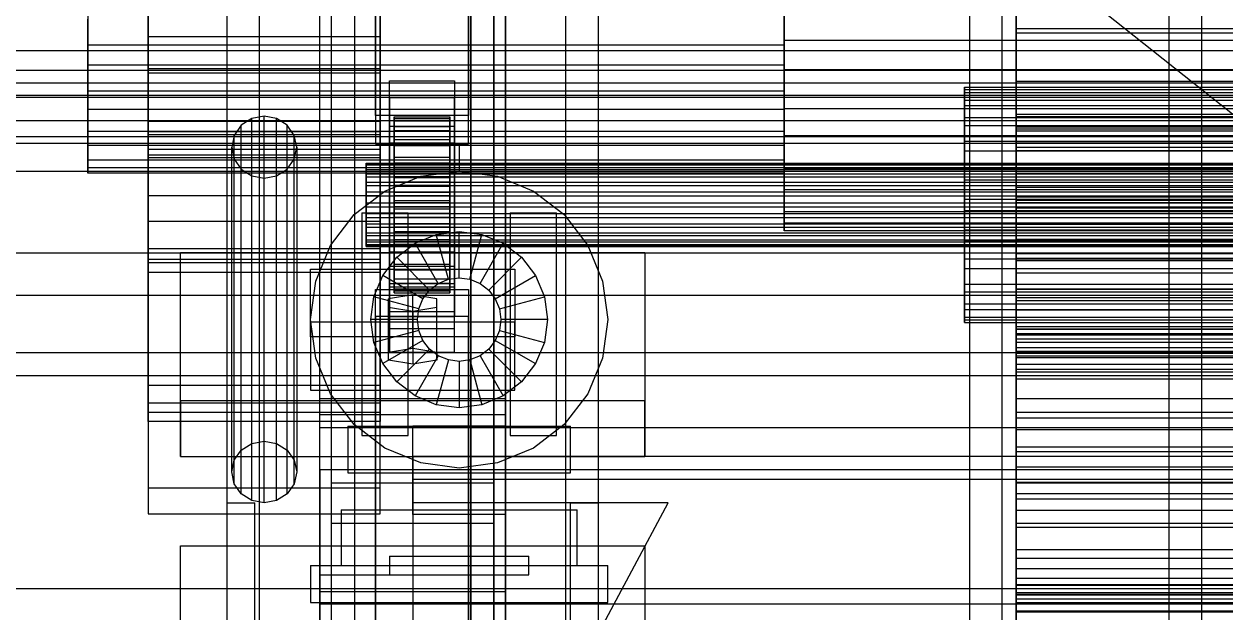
# Model space of a CAD drawing. Header units: millimetres. Extents: x -1970 to 59977, y -65068 to 6837.
# Drawn here: x -513.8 to -255, y -35520 to -35393.3 of the extents above; entities that cross this region are included whole.
import ezdxf

# ---------------------------------------------------------------- set-up
doc = ezdxf.new("R2010")
doc.units = ezdxf.units.MM
for name, color, linetype, lineweight in [('COTAS_O', 1, 'Continuous', 0), ('COTAS_P', 1, 'Continuous', 0), ('frontal_briquetadora', 7, 'Continuous', 0), ('frontal_C01', 7, 'Continuous', 0), ('frontal_C02', 7, 'Continuous', 0), ('frontal_C03', 7, 'Continuous', 0), ('frontal_C04', 7, 'Continuous', 0), ('frontal_C05', 7, 'Continuous', 0), ('frontal_secador', 7, 'Continuous', 0)]:
    doc.layers.add(name, color=color, linetype=linetype, lineweight=lineweight)
doc.dimstyles.new('R19_100', dxfattribs={"dimtxt": 250, "dimasz": 150, "dimexe": 150, "dimexo": 80, "dimgap": 100, "dimtad": 1, "dimtih": 1, "dimtoh": 1, "dimdsep": 46, "dimcen": 0.09, "dimadec": 0, "dimazin": 0, "dimtfac": 1, "dimtdec": 4, "dimtofl": 0, "dimtmove": 0, "dimatfit": 3, "dimfxl": 1, "dimtolj": 1, "dimtzin": 0, "dimarcsym": 0})

# ---------------------------------------------------------------- blocks, each defined once
blk = doc.blocks.new('*D37')
at = {"layer": 'COTAS_P', "color": 0, "lineweight": -2, "transparency": 16777216}
for p, q in [((-1750, -35420), (-1750, -34450)), ((2600, -35420), (2600, -34450)), ((-1600, -34600), (2450, -34600))]:
    blk.add_line(p, q, dxfattribs=at)
at = {"layer": 'COTAS_P', "color": 0, "transparency": 16777216}
for points in [[(-1600, -34575), (-1600, -34625), (-1750, -34600)], [(2450, -34575), (2450, -34625), (2600, -34600)]]:
    blk.add_solid(points, dxfattribs=at)
at = {"layer": 'Defpoints', "color": 0, "transparency": 16777216}
for p in [(2600, -34600), (-1750, -35500), (2600, -35500)]:
    blk.add_point(p, dxfattribs=at)
blk = doc.blocks.new('*D45')
at = {"layer": 'COTAS_O', "color": 0, "lineweight": -2, "transparency": 16777216}
for p, q in [((-1480, -35920), (-1480, -35150)), ((490, -35920), (490, -35150)), ((-1330, -35300), (340, -35300))]:
    blk.add_line(p, q, dxfattribs=at)
at = {"layer": 'COTAS_O', "color": 0, "transparency": 16777216}
for points in [[(-1330, -35275), (-1330, -35325), (-1480, -35300)], [(340, -35275), (340, -35325), (490, -35300)]]:
    blk.add_solid(points, dxfattribs=at)
at = {"layer": 'Defpoints', "color": 0, "transparency": 16777216}
for p in [(490, -35300), (-1480, -36000), (490, -36000)]:
    blk.add_point(p, dxfattribs=at)
blk = doc.blocks.new('*D47')
at = {"layer": 'COTAS_O', "color": 0, "lineweight": -2, "transparency": 16777216}
for p, q in [((-1400, -35920), (-1400, -35150)), ((1400, -35920), (1400, -35150)), ((-1250, -35300), (1250, -35300))]:
    blk.add_line(p, q, dxfattribs=at)
at = {"layer": 'COTAS_O', "color": 0, "transparency": 16777216}
for points in [[(-1250, -35275), (-1250, -35325), (-1400, -35300)], [(1250, -35275), (1250, -35325), (1400, -35300)]]:
    blk.add_solid(points, dxfattribs=at)
at = {"layer": 'Defpoints', "color": 0, "transparency": 16777216}
for p in [(1400, -35300), (-1400, -36000), (1400, -36000)]:
    blk.add_point(p, dxfattribs=at)

msp = doc.modelspace()

# ---------------------------------------------------------------- linework, layer by layer
at = {"layer": 'frontal_briquetadora'}
msp.add_line((-720.639, -35041.307), (340, -35884.261), dxfattribs=at)
at = {"layer": 'frontal_C01'}
for p, q in [((-470, -35975), (-470, -34032.596)), ((-463, -35975), (-463, -34032.596)), ((-397, -35975), (-397, -34032.596)), ((-390, -35975), (-390, -34032.596)), ((-470, -35975), (-470, -34793.537)), ((-463, -35975), (-463, -34793.537)), ((-397, -35975), (-397, -34793.537)), ((-390, -35975), (-390, -34793.537)), ((-442.5, -35575.013), (-442.5, -34933.521)), ((-417.5, -34933.521), (-417.5, -35575.013)), ((-442.5, -35600.645), (-442.5, -34959.153)), ((-417.5, -35600.645), (-417.5, -34959.153)), ((-450, -35564.015), (-450, -35198.763)), ((-410, -35198.763), (-410, -35564.015)), ((-450, -35611.642), (-450, -35246.391)), ((-410, -35611.642), (-410, -35246.391)), ((-438, -35413.01), (-438, -35262.91)), ((-418, -35262.91), (-418, -35413.01)), ((-438, -35268.998), (-438, -35419.098)), ((-418, -35419.098), (-418, -35268.998)), ((-450, -35474.007), (-450, -35292.538)), ((-410, -35292.538), (-410, -35474.007)), ((-447.5, -35583.263), (-447.5, -35307.023)), ((-412.5, -35307.023), (-412.5, -35583.263)), ((-447.5, -35592.394), (-447.5, -35316.154)), ((-412.5, -35592.394), (-412.5, -35316.154)), ((-450, -35512.109), (-450, -35330.64)), ((-410, -35512.109), (-410, -35330.64)), ((-300, -35394.304), (-300, -35363.475)), ((-300, -35374.479), (-300, -35405.696)), ((-487, -35378.459), (-487, -35396.084)), ((-437, -35396.084), (-437, -35378.459)), ((-350, -35382.583), (-350, -35396.834)), ((-487, -35403.916), (-487, -35385.694)), ((-437, -35385.694), (-437, -35403.916)), ((-500, -35388.313), (-500, -35397.875)), ((-350, -35397.875), (-350, -35388.313)), ((-350, -35403.166), (-350, -35388.434)), ((-500, -35402.125), (-500, -35392.238)), ((-350, -35392.238), (-350, -35402.125)), ((-300, -35425.521), (-300, -35394.304)), ((300, -35394.304), (-300, -35394.304)), ((-487, -35396.084), (-487, -35414.306)), ((-437, -35396.084), (-487, -35396.084)), ((-437, -35414.306), (-437, -35396.084)), ((-350, -35396.834), (-350, -35411.566)), ((350, -35396.834), (-350, -35396.834)), ((-500, -35397.875), (-500, -35407.762)), ((-350, -35397.875), (-500, -35397.875)), ((-350, -35407.762), (-350, -35397.875)), ((-500, -35411.687), (-500, -35402.125)), ((-350, -35402.125), (-500, -35402.125)), ((-350, -35402.125), (-350, -35411.687)), ((-487, -35478.996), (-487, -35402.902)), ((-487, -35402.902), (-437, -35402.902)), ((-487, -35417.19), (-487, -35402.902)), ((-487, -35421.541), (-487, -35403.916)), ((-437, -35403.916), (-487, -35403.916)), ((-437, -35402.902), (-437, -35478.996)), ((-437, -35402.902), (-437, -35417.19)), ((-437, -35403.916), (-437, -35421.541)), ((-350, -35417.417), (-350, -35403.166)), ((350, -35403.166), (-350, -35403.166)), ((-435, -35409.2), (-435, -35405.548)), ((-435, -35405.548), (-421, -35405.548)), ((-435, -35445.555), (-435, -35405.548)), ((-421, -35405.548), (-421, -35409.2)), ((-421, -35405.548), (-421, -35445.555)), ((-311.15, -35408.053), (-311.15, -35406.876)), ((-311.15, -35406.876), (-311.15, -35407.429)), ((-311.15, -35406.876), (311.15, -35406.876)), ((-300, -35405.696), (-300, -35436.525)), ((300, -35405.696), (-300, -35405.696)), ((-500, -35407.762), (-500, -35416.466)), ((-350, -35407.762), (-500, -35407.762)), ((-421, -35409.2), (-435, -35409.2)), ((-435, -35409.2), (-435, -35449.207)), ((-421, -35449.207), (-421, -35409.2)), ((-350, -35416.466), (-350, -35407.762)), ((-311.15, -35407.429), (-311.15, -35409.672)), ((-311.15, -35407.429), (311.15, -35407.429)), ((-311.15, -35410.878), (-311.15, -35408.053)), ((-311.15, -35408.053), (311.15, -35408.053)), ((-311.15, -35409.672), (-311.15, -35413.455)), ((-311.15, -35409.672), (311.15, -35409.672)), ((-500, -35419.471), (-500, -35411.687)), ((-350, -35411.687), (-500, -35411.687)), ((-350, -35411.566), (-350, -35424.538)), ((350, -35411.566), (-350, -35411.566)), ((-350, -35411.687), (-350, -35419.471)), ((-311.15, -35415.16), (-311.15, -35410.878)), ((-311.15, -35410.878), (311.15, -35410.878)), ((-487, -35414.306), (-487, -35430.349)), ((-437, -35414.306), (-487, -35414.306)), ((-464.679, -35413.679), (-466.95, -35415.125)), ((-462, -35413.172), (-464.679, -35413.679)), ((-464.679, -35483.686), (-464.679, -35413.679)), ((-459.321, -35413.679), (-462, -35413.172)), ((-462, -35483.178), (-462, -35413.172)), ((-457.05, -35415.125), (-459.321, -35413.679)), ((-459.321, -35483.686), (-459.321, -35413.679)), ((-418, -35413.01), (-438, -35413.01)), ((-438, -35413.01), (-438, -35419.098)), ((-437, -35430.349), (-437, -35414.306)), ((-434, -35423.258), (-434, -35413.269)), ((-434, -35413.269), (-434, -35413.682)), ((-434, -35413.269), (-422, -35413.269)), ((-434, -35414.149), (-434, -35413.269)), ((-434, -35423.453), (-434, -35413.682)), ((-434, -35413.682), (-434, -35415.361)), ((-434, -35413.682), (-422, -35413.682)), ((-434, -35423.675), (-434, -35414.149)), ((-434, -35414.149), (-422, -35414.149)), ((-434, -35416.262), (-434, -35414.149)), ((-422, -35413.682), (-422, -35413.269)), ((-422, -35413.269), (-422, -35423.258)), ((-422, -35413.269), (-422, -35414.149)), ((-422, -35415.361), (-422, -35413.682)), ((-422, -35413.682), (-422, -35423.453)), ((-422, -35414.149), (-422, -35423.675)), ((-422, -35414.149), (-422, -35416.262)), ((-418, -35419.098), (-418, -35413.01)), ((-311.15, -35413.455), (-311.15, -35418.518)), ((-311.15, -35413.455), (311.15, -35413.455)), ((-500, -35416.466), (-500, -35422.664)), ((-350, -35416.466), (-500, -35416.466)), ((-487, -35471.211), (-487, -35416.423)), ((-487, -35416.423), (-437, -35416.423)), ((-487, -35422.139), (-487, -35416.423)), ((-437, -35417.19), (-487, -35417.19)), ((-487, -35417.19), (-487, -35493.284)), ((-468.467, -35417.288), (-469, -35419.839)), ((-466.95, -35415.125), (-468.467, -35417.288)), ((-468.467, -35487.294), (-468.467, -35417.288)), ((-466.95, -35485.131), (-466.95, -35415.125)), ((-455.533, -35417.288), (-457.05, -35415.125)), ((-457.05, -35485.131), (-457.05, -35415.125)), ((-455, -35419.839), (-455.533, -35417.288)), ((-455.533, -35487.294), (-455.533, -35417.288)), ((-437, -35416.423), (-437, -35471.211)), ((-437, -35416.423), (-437, -35422.139)), ((-437, -35493.284), (-437, -35417.19)), ((-435, -35418.94), (-435, -35415.288)), ((-435, -35415.288), (-421, -35415.288)), ((-435, -35455.295), (-435, -35415.288)), ((-434, -35424.248), (-434, -35415.361)), ((-434, -35415.361), (-434, -35418.19)), ((-434, -35415.361), (-422, -35415.361)), ((-434, -35424.676), (-434, -35416.262)), ((-434, -35416.262), (-422, -35416.262)), ((-434, -35419.465), (-434, -35416.262)), ((-422, -35418.19), (-422, -35415.361)), ((-422, -35415.361), (-422, -35424.248)), ((-422, -35416.262), (-422, -35424.676)), ((-422, -35416.262), (-422, -35419.465)), ((-421, -35415.288), (-421, -35418.94)), ((-421, -35415.288), (-421, -35455.295)), ((-350, -35422.664), (-350, -35416.466)), ((-350, -35429.015), (-350, -35417.417)), ((350, -35417.417), (-350, -35417.417)), ((-311.15, -35420.606), (-311.15, -35415.16)), ((-311.15, -35415.16), (311.15, -35415.16)), ((-500, -35424.29), (-500, -35419.471)), ((-350, -35419.471), (-500, -35419.471)), ((-487, -35475.021), (-487, -35420.234)), ((-487, -35420.234), (-437, -35420.234)), ((-487, -35444.047), (-487, -35420.234)), ((-469, -35419.839), (-468.467, -35422.391)), ((-469, -35489.846), (-469, -35419.839)), ((-455.533, -35422.391), (-455, -35419.839)), ((-455, -35419.839), (-455, -35489.846)), ((-438, -35419.098), (-418, -35419.098)), ((-437, -35420.234), (-437, -35475.021)), ((-437, -35420.234), (-437, -35444.047)), ((-421, -35418.94), (-435, -35418.94)), ((-435, -35418.94), (-435, -35458.947)), ((-434, -35425.589), (-434, -35418.19)), ((-434, -35418.19), (-434, -35421.977)), ((-434, -35418.19), (-422, -35418.19)), ((-434, -35426.193), (-434, -35419.465)), ((-434, -35419.465), (-422, -35419.465)), ((-434, -35423.539), (-434, -35419.465)), ((-422, -35421.977), (-422, -35418.19)), ((-422, -35418.19), (-422, -35425.589)), ((-422, -35419.465), (-422, -35426.193)), ((-422, -35419.465), (-422, -35423.539)), ((-421, -35458.947), (-421, -35418.94)), ((-350, -35419.471), (-350, -35424.29)), ((-311.15, -35418.518), (-311.15, -35424.516)), ((-311.15, -35418.518), (311.15, -35418.518)), ((-500, -35422.664), (-500, -35425.411)), ((-350, -35422.664), (-500, -35422.664)), ((-487, -35435.887), (-487, -35421.541)), ((-437, -35421.541), (-487, -35421.541)), ((-437, -35422.139), (-487, -35422.139)), ((-487, -35422.139), (-487, -35476.927)), ((-468.467, -35422.391), (-466.95, -35424.554)), ((-468.467, -35492.398), (-468.467, -35422.391)), ((-457.05, -35424.554), (-455.533, -35422.391)), ((-455.533, -35492.398), (-455.533, -35422.391)), ((-437, -35421.541), (-437, -35435.887)), ((-437, -35476.927), (-437, -35422.139)), ((-434, -35427.383), (-434, -35421.977)), ((-434, -35421.977), (-434, -35426.464)), ((-434, -35421.977), (-422, -35421.977)), ((-422, -35426.464), (-422, -35421.977)), ((-422, -35421.977), (-422, -35427.383)), ((-350, -35425.411), (-350, -35422.664)), ((-311.15, -35426.845), (-311.15, -35420.606)), ((-311.15, -35420.606), (311.15, -35420.606)), ((-300, -35420.636), (-300, -35431.27)), ((300, -35420.636), (-300, -35420.636)), ((-300, -35420.636), (-300, -35430.407)), ((-500, -35425.411), (-500, -35424.29)), ((-350, -35424.29), (-500, -35424.29)), ((-350, -35425.411), (-500, -35425.411)), ((-466.95, -35424.554), (-464.679, -35426)), ((-466.95, -35494.561), (-466.95, -35424.554)), ((-459.321, -35426), (-457.05, -35424.554)), ((-457.05, -35494.561), (-457.05, -35424.554)), ((-440, -35423.675), (-440, -35423.258)), ((-440, -35423.258), (-440, -35423.453)), ((-440, -35423.258), (440, -35423.258)), ((-440, -35423.453), (-440, -35424.248)), ((-440, -35423.453), (440, -35423.453)), ((-440, -35424.676), (-440, -35423.675)), ((-440, -35423.675), (440, -35423.675)), ((-440, -35424.248), (-440, -35425.589)), ((-440, -35424.248), (440, -35424.248)), ((-440, -35426.193), (-440, -35424.676)), ((-440, -35424.676), (440, -35424.676)), ((-434, -35423.453), (-434, -35423.258)), ((-422, -35423.258), (-434, -35423.258)), ((-434, -35423.258), (-434, -35423.675)), ((-434, -35424.248), (-434, -35423.453)), ((-422, -35423.453), (-434, -35423.453)), ((-434, -35428.123), (-434, -35423.539)), ((-434, -35423.539), (-422, -35423.539)), ((-434, -35428.207), (-434, -35423.539)), ((-422, -35423.675), (-434, -35423.675)), ((-434, -35423.675), (-434, -35424.676)), ((-434, -35425.589), (-434, -35424.248)), ((-422, -35424.248), (-434, -35424.248)), ((-422, -35424.676), (-434, -35424.676)), ((-434, -35424.676), (-434, -35426.193)), ((-422, -35423.258), (-422, -35423.453)), ((-422, -35423.675), (-422, -35423.258)), ((-422, -35423.453), (-422, -35424.248)), ((-422, -35423.539), (-422, -35428.123)), ((-422, -35423.539), (-422, -35428.207)), ((-422, -35424.676), (-422, -35423.675)), ((-422, -35424.248), (-422, -35425.589)), ((-422, -35426.193), (-422, -35424.676)), ((-350, -35424.29), (-350, -35425.411)), ((-350, -35424.538), (-350, -35433.774)), ((350, -35424.538), (-350, -35424.538)), ((-311.15, -35424.516), (-311.15, -35431.042)), ((311.15, -35424.516), (-311.15, -35424.516)), ((-464.679, -35426), (-462, -35426.507)), ((-464.679, -35496.006), (-464.679, -35426)), ((-462, -35426.507), (-459.321, -35426)), ((-462, -35496.514), (-462, -35426.507)), ((-459.321, -35496.006), (-459.321, -35426)), ((-440, -35425.589), (-440, -35427.383)), ((-440, -35425.589), (440, -35425.589)), ((-440, -35428.123), (-440, -35426.193)), ((-440, -35426.193), (440, -35426.193)), ((-440, -35427.383), (-440, -35429.508)), ((-440, -35427.383), (440, -35427.383)), ((-434, -35427.383), (-434, -35425.589)), ((-422, -35425.589), (-434, -35425.589)), ((-422, -35426.193), (-434, -35426.193)), ((-434, -35426.193), (-434, -35428.123)), ((-434, -35426.464), (-434, -35429.508)), ((-422, -35426.464), (-434, -35426.464)), ((-434, -35426.464), (-434, -35431.346)), ((-434, -35429.508), (-434, -35427.383)), ((-422, -35427.383), (-434, -35427.383)), ((-422, -35425.589), (-422, -35427.383)), ((-422, -35428.123), (-422, -35426.193)), ((-422, -35429.508), (-422, -35426.464)), ((-422, -35431.346), (-422, -35426.464)), ((-422, -35427.383), (-422, -35429.508)), ((-311.15, -35433.453), (-311.15, -35426.845)), ((-311.15, -35426.845), (311.15, -35426.845)), ((-300, -35454.999), (-300, -35425.521)), ((300, -35425.521), (-300, -35425.521)), ((-487, -35430.349), (-487, -35441.773)), ((-437, -35430.349), (-487, -35430.349)), ((-440, -35430.333), (-440, -35428.123)), ((-440, -35428.123), (440, -35428.123)), ((-440, -35429.508), (-440, -35431.82)), ((440, -35429.508), (-440, -35429.508)), ((-440, -35432.675), (-440, -35430.333)), ((-440, -35430.333), (440, -35430.333)), ((-437, -35441.773), (-437, -35430.349)), ((-422, -35428.123), (-434, -35428.123)), ((-434, -35428.123), (-434, -35430.333)), ((-434, -35430.333), (-434, -35428.207)), ((-434, -35428.207), (-422, -35428.207)), ((-434, -35433.149), (-434, -35428.207)), ((-434, -35429.508), (-422, -35429.508)), ((-434, -35431.82), (-434, -35429.508)), ((-422, -35430.333), (-434, -35430.333)), ((-434, -35430.333), (-434, -35432.675)), ((-422, -35430.333), (-422, -35428.123)), ((-422, -35428.207), (-422, -35430.333)), ((-422, -35428.207), (-422, -35433.149)), ((-422, -35429.508), (-422, -35431.82)), ((-422, -35432.675), (-422, -35430.333)), ((-350, -35436.197), (-350, -35429.015)), ((350, -35429.015), (-350, -35429.015)), ((-300, -35443.734), (-300, -35428.5)), ((-300, -35428.5), (-300, -35432.893)), ((300, -35428.5), (-300, -35428.5)), ((-300, -35430.407), (300, -35430.407)), ((-300, -35441.041), (-300, -35430.407)), ((-440, -35431.82), (-440, -35434.162)), ((-440, -35431.82), (440, -35431.82)), ((-440, -35434.987), (-440, -35432.675)), ((-440, -35432.675), (440, -35432.675)), ((-434, -35431.82), (-434, -35431.346)), ((-434, -35431.346), (-434, -35436.288)), ((-434, -35431.346), (-422, -35431.346)), ((-434, -35434.162), (-434, -35431.82)), ((-422, -35431.82), (-434, -35431.82)), ((-434, -35432.675), (-434, -35433.149)), ((-422, -35432.675), (-434, -35432.675)), ((-434, -35432.675), (-434, -35434.987)), ((-434, -35433.149), (-422, -35433.149)), ((-434, -35438.031), (-434, -35433.149)), ((-422, -35436.288), (-422, -35431.346)), ((-422, -35431.346), (-422, -35431.82)), ((-422, -35431.82), (-422, -35434.162)), ((-422, -35433.149), (-422, -35432.675)), ((-422, -35434.987), (-422, -35432.675)), ((-422, -35433.149), (-422, -35438.031)), ((-311.15, -35431.042), (-311.15, -35437.649)), ((-311.15, -35431.042), (311.15, -35431.042)), ((-300, -35431.27), (300, -35431.27)), ((-300, -35441.041), (-300, -35431.27)), ((-300, -35431.762), (300, -35431.762)), ((-300, -35446.981), (-300, -35431.762)), ((-300, -35441.288), (-300, -35431.762)), ((-300, -35432.893), (-300, -35450.475)), ((-300, -35432.893), (300, -35432.893)), ((-440, -35434.162), (-440, -35436.372)), ((-440, -35434.162), (440, -35434.162)), ((-440, -35437.112), (-440, -35434.987)), ((-440, -35434.987), (440, -35434.987)), ((-434, -35436.372), (-434, -35434.162)), ((-434, -35434.162), (-434, -35436.288)), ((-422, -35434.162), (-434, -35434.162)), ((-434, -35434.987), (-434, -35438.031)), ((-422, -35434.987), (-434, -35434.987)), ((-434, -35434.987), (-434, -35437.112)), ((-422, -35436.288), (-422, -35434.162)), ((-422, -35434.162), (-422, -35436.372)), ((-422, -35438.031), (-422, -35434.987)), ((-422, -35437.112), (-422, -35434.987)), ((-350, -35433.774), (-350, -35437.868)), ((350, -35433.774), (-350, -35433.774)), ((-311.15, -35439.979), (-311.15, -35433.453)), ((-311.15, -35433.453), (311.15, -35433.453)), ((-487, -35444.77), (-487, -35435.887)), ((-437, -35435.887), (-487, -35435.887)), ((-440, -35436.372), (-440, -35438.302)), ((-440, -35436.372), (440, -35436.372)), ((-440, -35438.906), (-440, -35437.112)), ((-440, -35437.112), (440, -35437.112)), ((-440, -35438.302), (-440, -35439.819)), ((-440, -35438.302), (440, -35438.302)), ((-437, -35435.887), (-437, -35444.77)), ((-434, -35436.288), (-434, -35440.956)), ((-434, -35436.288), (-422, -35436.288)), ((-434, -35438.302), (-434, -35436.372)), ((-434, -35436.372), (-434, -35440.956)), ((-422, -35436.372), (-434, -35436.372)), ((-434, -35437.112), (-434, -35442.518)), ((-422, -35437.112), (-434, -35437.112)), ((-434, -35437.112), (-434, -35438.906)), ((-434, -35438.031), (-422, -35438.031)), ((-434, -35442.518), (-434, -35438.031)), ((-434, -35439.819), (-434, -35438.302)), ((-434, -35438.302), (-434, -35445.03)), ((-422, -35438.302), (-434, -35438.302)), ((-422, -35440.956), (-422, -35436.288)), ((-422, -35440.956), (-422, -35436.372)), ((-422, -35436.372), (-422, -35438.302)), ((-422, -35442.518), (-422, -35437.112)), ((-422, -35438.906), (-422, -35437.112)), ((-422, -35438.031), (-422, -35442.518)), ((-422, -35445.03), (-422, -35438.302)), ((-422, -35438.302), (-422, -35439.819)), ((-350, -35437.868), (-350, -35436.197)), ((350, -35436.197), (-350, -35436.197)), ((350, -35437.868), (-350, -35437.868)), ((-311.15, -35437.649), (-311.15, -35443.889)), ((-311.15, -35437.649), (311.15, -35437.649)), ((-300, -35436.525), (-300, -35464.865)), ((300, -35436.525), (-300, -35436.525)), ((-440, -35440.247), (-440, -35438.906)), ((-440, -35438.906), (440, -35438.906)), ((-440, -35439.819), (-440, -35440.82)), ((-440, -35439.819), (440, -35439.819)), ((-440, -35441.042), (-440, -35440.247)), ((-440, -35440.247), (440, -35440.247)), ((-440, -35440.82), (-440, -35441.237)), ((-440, -35440.82), (440, -35440.82)), ((-434, -35438.906), (-434, -35446.305)), ((-422, -35438.906), (-434, -35438.906)), ((-434, -35438.906), (-434, -35440.247)), ((-434, -35440.82), (-434, -35439.819)), ((-434, -35439.819), (-434, -35448.232)), ((-422, -35439.819), (-434, -35439.819)), ((-434, -35440.247), (-434, -35449.134)), ((-422, -35440.247), (-434, -35440.247)), ((-434, -35440.247), (-434, -35441.042)), ((-434, -35441.237), (-434, -35440.82)), ((-434, -35440.82), (-434, -35450.346)), ((-422, -35440.82), (-434, -35440.82)), ((-434, -35440.956), (-434, -35445.03)), ((-434, -35440.956), (-422, -35440.956)), ((-422, -35446.305), (-422, -35438.906)), ((-422, -35440.247), (-422, -35438.906)), ((-422, -35448.232), (-422, -35439.819)), ((-422, -35439.819), (-422, -35440.82)), ((-422, -35449.134), (-422, -35440.247)), ((-422, -35441.042), (-422, -35440.247)), ((-422, -35450.346), (-422, -35440.82)), ((-422, -35440.82), (-422, -35441.237)), ((-422, -35445.03), (-422, -35440.956)), ((-311.15, -35445.977), (-311.15, -35439.979)), ((-311.15, -35439.979), (311.15, -35439.979)), ((-487, -35441.773), (-487, -35446.837)), ((-437, -35441.773), (-487, -35441.773)), ((-480, -35474.479), (-480, -35442.525)), ((-480, -35442.525), (-380, -35442.525)), ((-480, -35486.479), (-480, -35442.525)), ((-440, -35441.237), (-440, -35441.042)), ((-440, -35441.042), (440, -35441.042)), ((-440, -35441.237), (440, -35441.237)), ((-437, -35446.837), (-437, -35441.773)), ((-435, -35456.394), (-435, -35442.393)), ((-435, -35442.393), (-421, -35442.393)), ((-435, -35450.013), (-435, -35442.393)), ((-434, -35441.042), (-434, -35450.813)), ((-422, -35441.042), (-434, -35441.042)), ((-434, -35441.042), (-434, -35441.237)), ((-434, -35441.237), (-434, -35451.226)), ((-422, -35441.237), (-434, -35441.237)), ((-434, -35442.518), (-422, -35442.518)), ((-434, -35446.305), (-434, -35442.518)), ((-422, -35450.813), (-422, -35441.042)), ((-422, -35441.237), (-422, -35441.042)), ((-422, -35451.226), (-422, -35441.237)), ((-422, -35442.518), (-422, -35446.305)), ((-421, -35442.393), (-421, -35456.394)), ((-421, -35442.393), (-421, -35450.013)), ((-380, -35442.525), (-380, -35474.479)), ((-380, -35442.525), (-380, -35486.479)), ((300, -35441.041), (-300, -35441.041)), ((-300, -35441.288), (-300, -35456.507)), ((300, -35441.288), (-300, -35441.288)), ((-437, -35444.047), (-487, -35444.047)), ((-487, -35444.047), (-487, -35498.835)), ((-487, -35446.837), (-487, -35444.77)), ((-437, -35444.77), (-487, -35444.77)), ((-437, -35498.835), (-437, -35444.047)), ((-437, -35444.77), (-437, -35446.837)), ((-421, -35445.555), (-435, -35445.555)), ((-435, -35445.555), (-435, -35449.207)), ((-434, -35445.03), (-434, -35448.232)), ((-434, -35445.03), (-422, -35445.03)), ((-422, -35448.232), (-422, -35445.03)), ((-421, -35449.207), (-421, -35445.555)), ((-311.15, -35443.889), (-311.15, -35449.335)), ((-311.15, -35443.889), (311.15, -35443.889)), ((-311.15, -35451.04), (-311.15, -35445.977)), ((-311.15, -35445.977), (311.15, -35445.977)), ((-300, -35450.475), (-300, -35443.734)), ((-300, -35443.734), (300, -35443.734)), ((-300, -35444.264), (-300, -35459.115)), ((-300, -35451.086), (-300, -35444.264)), ((-300, -35444.264), (300, -35444.264)), ((-437, -35446.837), (-487, -35446.837)), ((-434, -35446.305), (-422, -35446.305)), ((-434, -35449.134), (-434, -35446.305)), ((-434, -35448.232), (-434, -35450.346)), ((-434, -35448.232), (-422, -35448.232)), ((-422, -35446.305), (-422, -35449.134)), ((-422, -35450.346), (-422, -35448.232)), ((300, -35446.981), (-300, -35446.981)), ((-300, -35446.981), (-300, -35456.507)), ((-435, -35449.207), (-421, -35449.207)), ((-421, -35450.013), (-435, -35450.013)), ((-435, -35450.013), (-435, -35464.014)), ((-434, -35449.134), (-422, -35449.134)), ((-434, -35450.813), (-434, -35449.134)), ((-434, -35450.346), (-434, -35451.226)), ((-434, -35450.346), (-422, -35450.346)), ((-434, -35450.813), (-422, -35450.813)), ((-434, -35451.226), (-434, -35450.813)), ((-434, -35451.226), (-422, -35451.226)), ((-422, -35449.134), (-422, -35450.813)), ((-422, -35451.226), (-422, -35450.346)), ((-422, -35450.813), (-422, -35451.226)), ((-421, -35464.014), (-421, -35450.013)), ((-311.15, -35449.335), (-311.15, -35453.617)), ((-311.15, -35449.335), (311.15, -35449.335)), ((-311.15, -35454.823), (-311.15, -35451.04)), ((-311.15, -35451.04), (311.15, -35451.04)), ((300, -35450.475), (-300, -35450.475)), ((-300, -35468.226), (-300, -35451.086)), ((300, -35451.086), (-300, -35451.086)), ((-311.15, -35453.617), (-311.15, -35456.442)), ((-311.15, -35453.617), (311.15, -35453.617)), ((-421, -35455.295), (-435, -35455.295)), ((-435, -35455.295), (-435, -35458.947)), ((-421, -35456.394), (-435, -35456.394)), ((-435, -35456.394), (-435, -35464.014)), ((-421, -35458.947), (-421, -35455.295)), ((-421, -35464.014), (-421, -35456.394)), ((-311.15, -35457.066), (-311.15, -35454.823)), ((-311.15, -35454.823), (311.15, -35454.823)), ((-311.15, -35456.442), (-311.15, -35457.619)), ((-311.15, -35456.442), (311.15, -35456.442)), ((-300, -35480.729), (-300, -35454.999)), ((300, -35454.999), (-300, -35454.999)), ((-300, -35456.507), (300, -35456.507)), ((-435, -35458.947), (-421, -35458.947)), ((-311.15, -35457.619), (-311.15, -35457.066)), ((-311.15, -35457.066), (311.15, -35457.066)), ((-311.15, -35457.619), (311.15, -35457.619)), ((-300, -35459.115), (-300, -35468.226)), ((300, -35459.115), (-300, -35459.115)), ((-435, -35464.014), (-421, -35464.014)), ((-300, -35464.865), (-300, -35488.785)), ((300, -35464.865), (-300, -35464.865)), ((-300, -35468.226), (300, -35468.226)), ((-437, -35471.211), (-487, -35471.211)), ((-487, -35471.211), (-487, -35476.927)), ((-437, -35476.927), (-437, -35471.211)), ((-380, -35474.479), (-480, -35474.479)), ((-480, -35474.479), (-480, -35486.479)), ((-450, -35512.109), (-450, -35474.007)), ((-450, -35474.007), (-410, -35474.007)), ((-410, -35474.007), (-410, -35512.109)), ((-380, -35486.479), (-380, -35474.479)), ((-437, -35475.021), (-487, -35475.021)), ((-487, -35475.021), (-487, -35498.835)), ((-487, -35476.927), (-437, -35476.927)), ((-437, -35498.835), (-437, -35475.021)), ((-300, -35477.03), (-300, -35510.667)), ((300, -35477.03), (-300, -35477.03)), ((-300, -35477.03), (-300, -35484.429)), ((-437, -35478.996), (-487, -35478.996)), ((-487, -35478.996), (-487, -35493.284)), ((-437, -35493.284), (-437, -35478.996)), ((-450, -35489.388), (-450, -35480.256)), ((-450, -35480.256), (450, -35480.256)), ((-450, -35518.358), (-450, -35480.256)), ((-300, -35500.958), (-300, -35480.729)), ((300, -35480.729), (-300, -35480.729)), ((-466.95, -35485.131), (-464.679, -35483.686)), ((-464.679, -35483.686), (-462, -35483.178)), ((-462, -35483.178), (-459.321, -35483.686)), ((-459.321, -35483.686), (-457.05, -35485.131)), ((-300, -35484.429), (300, -35484.429)), ((-300, -35518.066), (-300, -35484.429)), ((-480, -35486.479), (-380, -35486.479)), ((-469, -35489.846), (-468.467, -35487.294)), ((-468.467, -35487.294), (-466.95, -35485.131)), ((-457.05, -35485.131), (-455.533, -35487.294)), ((-455.533, -35487.294), (-455, -35489.846)), ((-430, -35486.479), (-430, -35491.479)), ((430, -35486.479), (-430, -35486.479)), ((-300, -35485.421), (300, -35485.421)), ((-300, -35522.415), (-300, -35485.421)), ((-300, -35492.149), (-300, -35485.421)), ((-468.467, -35492.398), (-469, -35489.846)), ((-455, -35489.846), (-455.533, -35492.398)), ((450, -35489.388), (-450, -35489.388)), ((-450, -35489.388), (-450, -35527.49)), ((-300, -35488.785), (-300, -35506.654)), ((300, -35488.785), (-300, -35488.785)), ((-466.95, -35494.561), (-468.467, -35492.398)), ((-455.533, -35492.398), (-457.05, -35494.561)), ((430, -35491.479), (-430, -35491.479)), ((-430, -35491.479), (-430, -35541.479)), ((-300, -35492.149), (-300, -35529.142)), ((300, -35492.149), (-300, -35492.149)), ((-487, -35493.284), (-437, -35493.284)), ((-464.679, -35496.006), (-466.95, -35494.561)), ((-457.05, -35494.561), (-459.321, -35496.006)), ((-470, -35599.479), (-470, -35496.479)), ((-470, -35496.479), (-464, -35496.479)), ((-462, -35496.514), (-464.679, -35496.006)), ((-464, -35599.479), (-464, -35496.479)), ((-459.321, -35496.006), (-462, -35496.514)), ((-430, -35599.479), (-375, -35496.479)), ((-375, -35496.479), (-430, -35496.479)), ((-430, -35496.479), (-430, -35599.479)), ((-396, -35599.479), (-396, -35496.479)), ((-396, -35496.479), (-390, -35496.479)), ((-390, -35599.479), (-390, -35496.479)), ((-487, -35498.835), (-437, -35498.835)), ((-300, -35514.306), (-300, -35500.958)), ((300, -35500.958), (-300, -35500.958)), ((-300, -35506.654), (-300, -35517.255)), ((300, -35506.654), (-300, -35506.654)), ((-300, -35520.014), (-300, -35508.479)), ((-300, -35508.479), (-300, -35525.197)), ((300, -35508.479), (-300, -35508.479)), ((-300, -35510.667), (300, -35510.667)), ((-300, -35518.066), (-300, -35510.667)), ((-410, -35512.109), (-450, -35512.109)), ((-300, -35512.784), (-300, -35560.412)), ((300, -35512.784), (-300, -35512.784)), ((-300, -35512.784), (-300, -35515.828)), ((-300, -35519.865), (-300, -35514.306)), ((300, -35514.306), (-300, -35514.306)), ((-300, -35515.828), (300, -35515.828)), ((-300, -35563.456), (-300, -35515.828)), ((450, -35518.358), (-450, -35518.358)), ((-450, -35518.358), (-450, -35527.49)), ((-300, -35516.191), (300, -35516.191)), ((-300, -35565.047), (-300, -35516.191)), ((-300, -35518.318), (-300, -35516.191)), ((-300, -35517.255), (-300, -35519.865)), ((300, -35517.255), (-300, -35517.255)), ((300, -35518.066), (-300, -35518.066)), ((-300, -35518.318), (-300, -35567.174)), ((300, -35518.318), (-300, -35518.318)), ((300, -35519.865), (-300, -35519.865)), ((-300, -35538.51), (-300, -35520.014)), ((-300, -35520.014), (300, -35520.014))]:
    msp.add_line(p, q, dxfattribs=at)
at = {"layer": 'frontal_C02'}
for p, q in [((-470, -35975), (-470, -33576.746)), ((-463, -35975), (-463, -33576.746)), ((-397, -35975), (-397, -33576.746)), ((-390, -35975), (-390, -33576.746)), ((-470, -35975), (-470, -34072.136)), ((-463, -35975), (-463, -34072.136)), ((-397, -35975), (-397, -34072.136)), ((-390, -35975), (-390, -34072.136)), ((-470, -35975), (-470, -34861.253)), ((-463, -35975), (-463, -34861.253)), ((-397, -35975), (-397, -34861.253)), ((-390, -35975), (-390, -34861.253)), ((-450, -35477.439), (-450, -35126.72)), ((-410, -35126.72), (-410, -35477.439)), ((-442.5, -35601.333), (-442.5, -35132.029)), ((-417.5, -35132.029), (-417.5, -35601.333)), ((-442.5, -35628.97), (-442.5, -35159.666)), ((-417.5, -35628.97), (-417.5, -35159.666)), ((-450, -35515.692), (-450, -35164.974)), ((-410, -35515.692), (-410, -35164.974)), ((-450, -35590.878), (-450, -35303.277)), ((-410, -35303.277), (-410, -35590.878)), ((-450, -35639.425), (-450, -35351.825)), ((-410, -35639.425), (-410, -35351.825)), ((-300, -35412.781), (-300, -35387.01)), ((-300, -35395.193), (-300, -35389.935)), ((-300, -35389.935), (-300, -35415.315)), ((-300, -35391.059), (-300, -35416.29)), ((-300, -35419.872), (-300, -35395.193)), ((-300, -35395.193), (300, -35395.193)), ((-300, -35416.29), (-300, -35412.781)), ((300, -35412.781), (-300, -35412.781)), ((-300, -35461.953), (-300, -35413.236)), ((-300, -35413.236), (300, -35413.236)), ((-300, -35415.487), (-300, -35413.236)), ((-300, -35415.315), (-300, -35419.872)), ((-300, -35415.315), (300, -35415.315)), ((300, -35415.487), (-300, -35415.487)), ((-300, -35415.487), (-300, -35464.204)), ((300, -35415.961), (-300, -35415.961)), ((-300, -35415.961), (-300, -35463.778)), ((-300, -35415.961), (-300, -35418.884)), ((-300, -35416.29), (300, -35416.29)), ((-300, -35466.701), (-300, -35418.884)), ((-300, -35418.884), (300, -35418.884)), ((300, -35419.872), (-300, -35419.872)), ((-300, -35450.496), (-300, -35430.538)), ((-300, -35430.538), (-300, -35442.811)), ((-300, -35430.538), (300, -35430.538)), ((-300, -35452.896), (-300, -35439.738)), ((-300, -35439.738), (-300, -35458.468)), ((300, -35439.738), (-300, -35439.738)), ((-300, -35442.811), (-300, -35461.131)), ((300, -35442.811), (-300, -35442.811)), ((-452, -35460.721), (-452, -35446.107)), ((-452, -35446.107), (-408, -35446.107)), ((-452, -35457.583), (-452, -35446.107)), ((-408, -35446.107), (-408, -35460.721)), ((-408, -35446.107), (-408, -35457.583)), ((-438, -35456.337), (-438, -35450.491)), ((-438, -35450.491), (-418, -35450.491)), ((-438, -35601.188), (-438, -35450.491)), ((-418, -35450.491), (-418, -35456.337)), ((-418, -35450.491), (-418, -35601.188)), ((-300, -35461.131), (-300, -35450.496)), ((300, -35450.496), (-300, -35450.496)), ((-430, -35451.66), (-435.196, -35452.537)), ((-435.196, -35452.537), (-435.196, -35454.291)), ((-435.196, -35464.013), (-435.196, -35452.537)), ((-424.804, -35452.537), (-430, -35451.66)), ((-430, -35463.136), (-430, -35451.66)), ((-424.804, -35454.291), (-424.804, -35452.537)), ((-424.804, -35464.013), (-424.804, -35452.537)), ((-300, -35488.836), (-300, -35452.272)), ((-300, -35452.272), (300, -35452.272)), ((-300, -35459.093), (-300, -35452.272)), ((-300, -35469.869), (-300, -35452.896)), ((-300, -35452.896), (300, -35452.896)), ((-418, -35456.337), (-438, -35456.337)), ((-438, -35456.337), (-438, -35607.033)), ((-435.196, -35454.291), (-430, -35455.168)), ((-435.196, -35465.767), (-435.196, -35454.291)), ((-430, -35455.168), (-424.804, -35454.291)), ((-430, -35455.168), (-430, -35466.644)), ((-424.804, -35465.767), (-424.804, -35454.291)), ((-418, -35607.033), (-418, -35456.337)), ((-408, -35457.583), (-452, -35457.583)), ((-452, -35457.583), (-452, -35472.197)), ((-408, -35472.197), (-408, -35457.583)), ((-300, -35458.468), (-300, -35469.869)), ((-300, -35458.468), (300, -35458.468)), ((300, -35459.093), (-300, -35459.093)), ((-300, -35459.093), (-300, -35495.657)), ((-408, -35460.721), (-452, -35460.721)), ((-452, -35460.721), (-452, -35472.197)), ((-408, -35472.197), (-408, -35460.721)), ((-300, -35463.079), (-300, -35460.073)), ((-300, -35460.073), (-300, -35465.24)), ((300, -35460.073), (-300, -35460.073)), ((300, -35460.39), (-300, -35460.39)), ((-300, -35460.39), (-300, -35494.494)), ((-300, -35460.39), (-300, -35467.703)), ((-300, -35461.131), (300, -35461.131)), ((-435.196, -35464.013), (-430, -35463.136)), ((-435.196, -35465.767), (-435.196, -35464.013)), ((-430, -35463.136), (-424.804, -35464.013)), ((-424.804, -35464.013), (-424.804, -35465.767)), ((300, -35461.953), (-300, -35461.953)), ((-300, -35461.953), (-300, -35464.204)), ((-300, -35474.053), (-300, -35463.079)), ((300, -35463.079), (-300, -35463.079)), ((-300, -35463.778), (300, -35463.778)), ((-300, -35466.701), (-300, -35463.778)), ((-300, -35464.204), (300, -35464.204)), ((-430, -35466.644), (-435.196, -35465.767)), ((-424.804, -35465.767), (-430, -35466.644)), ((-300, -35465.24), (-300, -35478.227)), ((300, -35465.24), (-300, -35465.24)), ((300, -35466.701), (-300, -35466.701)), ((-300, -35501.807), (-300, -35467.703)), ((-300, -35467.703), (300, -35467.703)), ((300, -35469.869), (-300, -35469.869)), ((-452, -35472.197), (-408, -35472.197)), ((-300, -35492.247), (-300, -35474.053)), ((300, -35474.053), (-300, -35474.053)), ((-450, -35515.692), (-450, -35477.439)), ((-450, -35477.439), (-410, -35477.439)), ((-450, -35651.688), (-450, -35477.439)), ((-410, -35477.439), (-410, -35515.692)), ((-410, -35477.439), (-410, -35651.688)), ((-300, -35478.227), (-300, -35498.15)), ((300, -35478.227), (-300, -35478.227)), ((300, -35488.836), (-300, -35488.836)), ((-300, -35488.836), (-300, -35495.657)), ((-447.5, -35500.95), (-447.5, -35492.182)), ((-447.5, -35492.182), (-412.5, -35492.182)), ((-447.5, -35610.767), (-447.5, -35492.182)), ((-412.5, -35492.182), (-412.5, -35500.95)), ((-412.5, -35492.182), (-412.5, -35610.767)), ((-300, -35516.421), (-300, -35492.247)), ((300, -35492.247), (-300, -35492.247)), ((-300, -35494.494), (300, -35494.494)), ((-300, -35501.807), (-300, -35494.494)), ((-300, -35495.657), (300, -35495.657)), ((-300, -35498.15), (-300, -35523.652)), ((300, -35498.15), (-300, -35498.15)), ((-412.5, -35500.95), (-447.5, -35500.95)), ((-447.5, -35619.535), (-447.5, -35500.95)), ((-412.5, -35619.535), (-412.5, -35500.95)), ((300, -35501.807), (-300, -35501.807)), ((-480, -35530.837), (-480, -35505.776)), ((-480, -35505.776), (-380, -35505.776)), ((-480, -35542.837), (-480, -35505.776)), ((-380, -35505.776), (-380, -35530.837)), ((-380, -35505.776), (-380, -35542.837)), ((-410, -35515.692), (-450, -35515.692)), ((-450, -35689.941), (-450, -35515.692)), ((-410, -35689.941), (-410, -35515.692)), ((-300, -35522.912), (-300, -35514.114)), ((-300, -35514.114), (-300, -35531.322)), ((-300, -35514.114), (300, -35514.114)), ((-300, -35544.928), (-300, -35516.421)), ((300, -35516.421), (-300, -35516.421))]:
    msp.add_line(p, q, dxfattribs=at)
at = {"layer": 'frontal_C03'}
for p, q in [((1530, -35409.158), (-1530, -35409.158)), ((-1500, -35408.612), (1500, -35408.612)), ((1530, -35414.158), (-1530, -35414.158)), ((1500, -35417.595), (-1500, -35417.595)), ((1500, -35442.718), (-1500, -35442.718)), ((-1500, -35451.701), (1500, -35451.701)), ((1530, -35464.158), (-1530, -35464.158)), ((1530, -35469.158), (-1530, -35469.158))]:
    msp.add_line(p, q, dxfattribs=at)
at = {"layer": 'frontal_C04'}
for p, q in [((-1400, -35419), (-420, -35419)), ((-420, -35419), (-420, -35425)), ((-420, -35419), (560, -35419)), ((-1400, -35425), (-420, -35425)), ((-428.282, -35426.09), (-420, -35425)), ((-420, -35425), (560, -35425)), ((-420, -35425), (-411.718, -35426.09)), ((-436, -35429.287), (-428.282, -35426.09)), ((-411.718, -35426.09), (-404, -35429.287)), ((-442.627, -35434.373), (-436, -35429.287)), ((-404, -35429.287), (-397.373, -35434.373)), ((-447.713, -35441), (-442.627, -35434.373)), ((-441, -35434), (-431, -35434)), ((-441, -35434), (-441, -35482)), ((-431, -35482), (-431, -35434)), ((-409, -35434), (-399, -35434)), ((-409, -35434), (-409, -35482)), ((-399, -35482), (-399, -35434)), ((-397.373, -35434.373), (-392.287, -35441)), ((-424.918, -35438.647), (-420, -35438)), ((-420, -35448), (-420, -35438)), ((-420, -35438), (-415.082, -35438.647)), ((-433.435, -35443.565), (-429.5, -35440.546)), ((-429.5, -35440.546), (-424.918, -35438.647)), ((-424.5, -35449.206), (-429.5, -35440.546)), ((-422.329, -35448.307), (-424.918, -35438.647)), ((-417.671, -35448.307), (-415.082, -35438.647)), ((-415.5, -35449.206), (-410.5, -35440.546)), ((-415.082, -35438.647), (-410.5, -35440.546)), ((-410.5, -35440.546), (-406.565, -35443.565)), ((-450.91, -35448.718), (-447.713, -35441)), ((-436.454, -35447.5), (-433.435, -35443.565)), ((-426.364, -35450.636), (-433.435, -35443.565)), ((-413.636, -35450.636), (-406.565, -35443.565)), ((-406.565, -35443.565), (-403.546, -35447.5)), ((-392.287, -35441), (-389.09, -35448.718)), ((-452, -35457), (-450.91, -35448.718)), ((-438.353, -35452.082), (-436.454, -35447.5)), ((-427.794, -35452.5), (-436.454, -35447.5)), ((-424.5, -35449.206), (-422.329, -35448.307)), ((-422.329, -35448.307), (-420, -35448)), ((-420, -35448), (-417.671, -35448.307)), ((-417.671, -35448.307), (-415.5, -35449.206)), ((-412.206, -35452.5), (-403.546, -35447.5)), ((-403.546, -35447.5), (-401.647, -35452.082)), ((-389.09, -35448.718), (-388, -35457)), ((-427.794, -35452.5), (-426.364, -35450.636)), ((-426.364, -35450.636), (-424.5, -35449.206)), ((-415.5, -35449.206), (-413.636, -35450.636)), ((-413.636, -35450.636), (-412.206, -35452.5)), ((-439, -35457), (-438.353, -35452.082)), ((-428.693, -35454.671), (-438.353, -35452.082)), ((-428.693, -35454.671), (-427.794, -35452.5)), ((-412.206, -35452.5), (-411.307, -35454.671)), ((-411.307, -35454.671), (-401.647, -35452.082)), ((-401.647, -35452.082), (-401, -35457)), ((-429, -35457), (-428.693, -35454.671)), ((-411.307, -35454.671), (-411, -35457)), ((-450.91, -35465.282), (-452, -35457)), ((-429, -35457), (-439, -35457)), ((-438.353, -35461.918), (-439, -35457)), ((-428.693, -35459.329), (-429, -35457)), ((-411, -35457), (-411.307, -35459.329)), ((-401, -35457), (-411, -35457)), ((-401, -35457), (-401.647, -35461.918)), ((-388, -35457), (-389.09, -35465.282)), ((-428.693, -35459.329), (-438.353, -35461.918)), ((-427.794, -35461.5), (-436.454, -35466.5)), ((-427.794, -35461.5), (-428.693, -35459.329)), ((-426.364, -35463.364), (-427.794, -35461.5)), ((-412.206, -35461.5), (-413.636, -35463.364)), ((-411.307, -35459.329), (-412.206, -35461.5)), ((-412.206, -35461.5), (-403.546, -35466.5)), ((-411.307, -35459.329), (-401.647, -35461.918)), ((-436.454, -35466.5), (-438.353, -35461.918)), ((-426.364, -35463.364), (-433.435, -35470.435)), ((-424.5, -35464.794), (-426.364, -35463.364)), ((-413.636, -35463.364), (-415.5, -35464.794)), ((-413.636, -35463.364), (-406.565, -35470.435)), ((-401.647, -35461.918), (-403.546, -35466.5)), ((-447.713, -35473), (-450.91, -35465.282)), ((-433.435, -35470.435), (-436.454, -35466.5)), ((-424.5, -35464.794), (-429.5, -35473.454)), ((-422.329, -35465.693), (-424.918, -35475.353)), ((-422.329, -35465.693), (-424.5, -35464.794)), ((-420, -35466), (-422.329, -35465.693)), ((-417.671, -35465.693), (-420, -35466)), ((-420, -35466), (-420, -35476)), ((-415.5, -35464.794), (-417.671, -35465.693)), ((-417.671, -35465.693), (-415.082, -35475.353)), ((-415.5, -35464.794), (-410.5, -35473.454)), ((-403.546, -35466.5), (-406.565, -35470.435)), ((-389.09, -35465.282), (-392.287, -35473)), ((-429.5, -35473.454), (-433.435, -35470.435)), ((-406.565, -35470.435), (-410.5, -35473.454)), ((-442.627, -35479.627), (-447.713, -35473)), ((-424.918, -35475.353), (-429.5, -35473.454)), ((-410.5, -35473.454), (-415.082, -35475.353)), ((-392.287, -35473), (-397.373, -35479.627)), ((-420, -35476), (-424.918, -35475.353)), ((-415.082, -35475.353), (-420, -35476)), ((-436, -35484.713), (-442.627, -35479.627)), ((-397.373, -35479.627), (-404, -35484.713)), ((-444, -35480), (-396, -35480)), ((-444, -35480), (-444, -35490)), ((-441, -35482), (-431, -35482)), ((-410, -35480), (-430, -35480)), ((-430, -35499), (-430, -35480)), ((-410, -35480), (-410, -35499)), ((-409, -35482), (-399, -35482)), ((-396, -35490), (-396, -35480)), ((-428.282, -35487.91), (-436, -35484.713)), ((-404, -35484.713), (-411.718, -35487.91)), ((-444, -35490), (-396, -35490)), ((-420, -35489), (-428.282, -35487.91)), ((-411.718, -35487.91), (-420, -35489)), ((-445.4, -35498), (-394.6, -35498)), ((-445.4, -35498), (-445.4, -35510)), ((-410, -35499), (-430, -35499)), ((-394.6, -35510), (-394.6, -35498)), ((-435, -35508), (-405, -35508)), ((-435, -35508), (-435, -35512)), ((-405, -35512), (-405, -35508)), ((-452, -35510), (-388, -35510)), ((-452, -35510), (-452, -35518)), ((-445.4, -35510), (-394.6, -35510)), ((-388, -35518), (-388, -35510)), ((-435, -35512), (-405, -35512)), ((-550, -35515), (650, -35515)), ((-452, -35518), (-388, -35518))]:
    msp.add_line(p, q, dxfattribs=at)
at = {"layer": 'frontal_C05'}
for p, q in [((-310, -35980), (-310, -35030)), ((-303, -35980), (-303, -35030)), ((-267, -35980), (-267, -35030)), ((-260, -35980), (-260, -35030))]:
    msp.add_line(p, q, dxfattribs=at)
at = {"layer": 'frontal_secador'}
for p, q in [((-1250, -35399), (1250, -35399)), ((-1250, -35403.243), (1250, -35403.243)), ((1250, -35406.071), (-1250, -35406.071))]:
    msp.add_line(p, q, dxfattribs=at)

# ---------------------------------------------------------------- dimensions: what is measured, and where the dimension line sits
at = {"layer": 'COTAS_O'}
for p1, p2, picture, middle in [((-1480, -36000), (490, -36000), '*D45', (-495, -35300)), ((-1400, -36000), (1400, -36000), '*D47', (0, -35300))]:
    dim = msp.add_aligned_dim(p1=p1, p2=p2, distance=700, text='<> O', dimstyle='R19_100', dxfattribs=at)
    dim.commit()
    dim.dimension.update_dxf_attribs({"geometry": picture, "text_midpoint": middle})
at = {"layer": 'COTAS_P'}
dim = msp.add_aligned_dim(p1=(-1750, -35500), p2=(2600, -35500), distance=900, text='<> P', dimstyle='R19_100', dxfattribs=at)
dim.commit()
dim.dimension.update_dxf_attribs({"geometry": '*D37', "text_midpoint": (425, -34600)})

doc.saveas('drawing.dxf')
